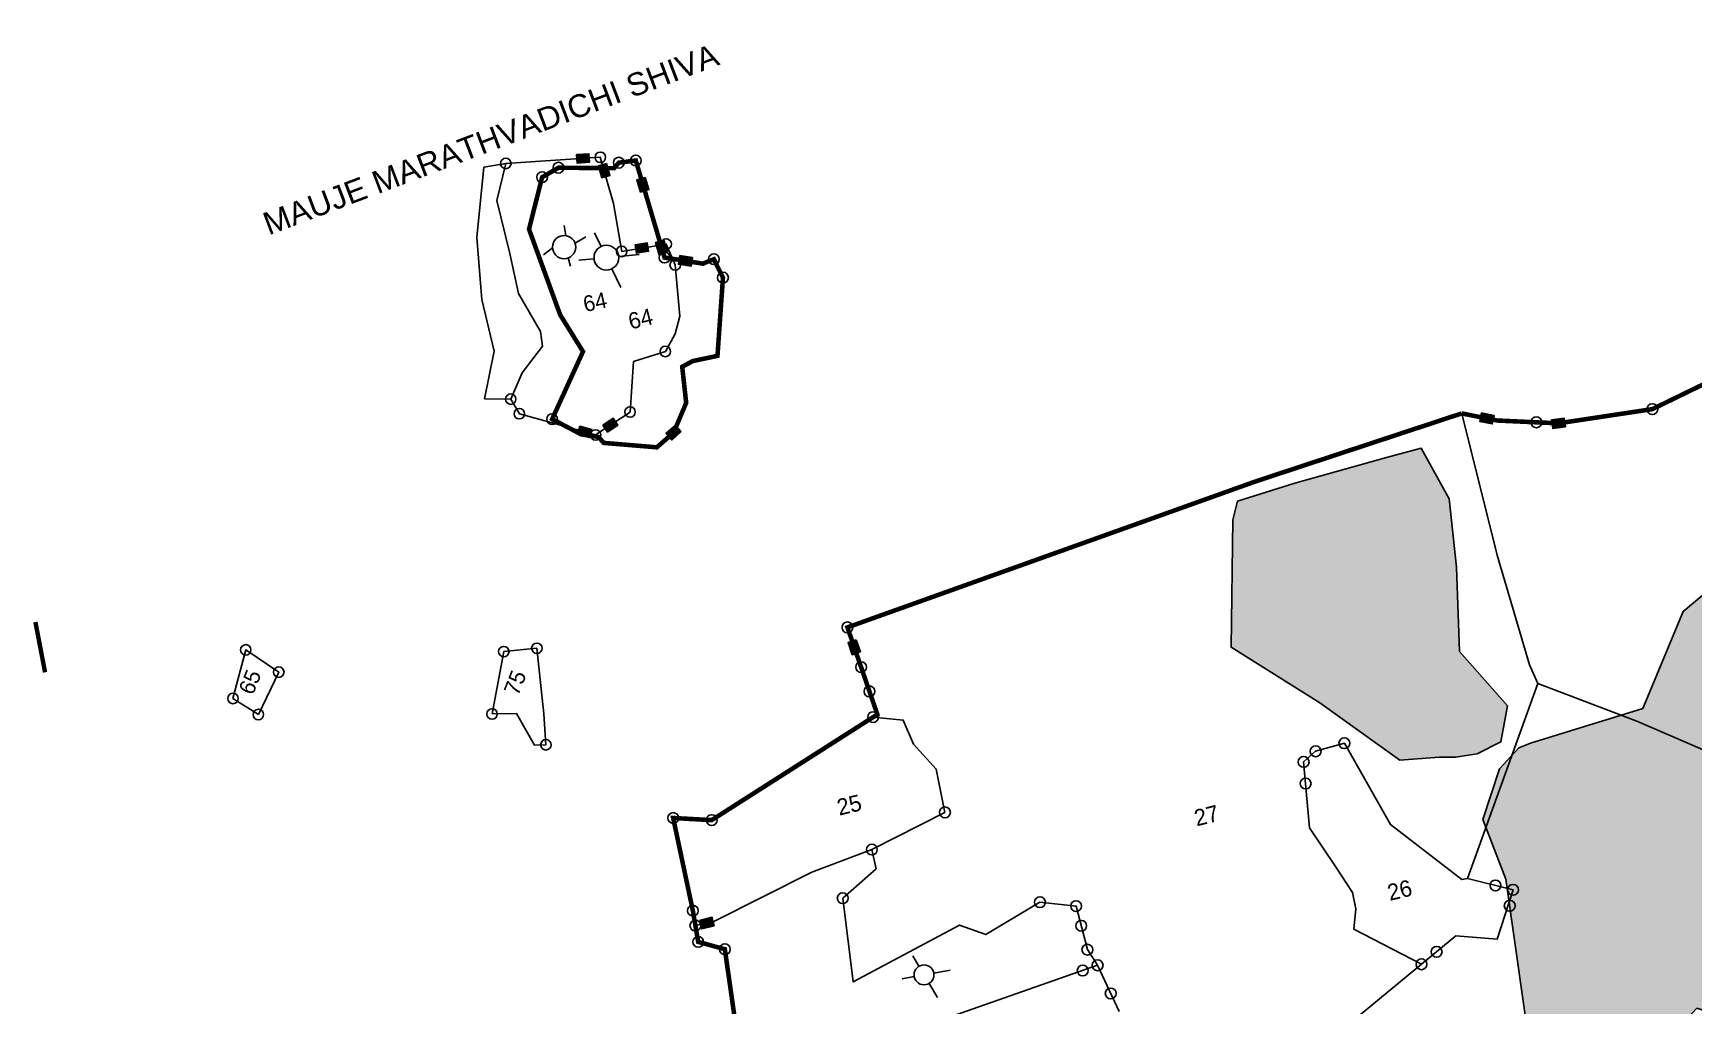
# Model space of a CAD drawing. Header units: metres. Extents: x 314244 to 319090, y 1897847 to 1902845.
# Drawn here: x 316257 to 317203, y 1898771 to 1899325 of the extents above; entities that cross this region are included whole.
import ezdxf

# ---------------------------------------------------------------- set-up
doc = ezdxf.new("R2010")
doc.units = ezdxf.units.M
doc.header["$MEASUREMENT"] = 0
doc.linetypes.add('DIVIDE', pattern=[1.25, 0.5, -0.25, 0, -0.25, 0, -0.25])
for name, color, linetype in [('OFF', 1, 'Continuous'), ('POLY_HATCH', 12, 'Continuous'), ('POLY_PARCEL', 6, 'Continuous'), ('POLY_WATER', 4, 'Continuous'), ('SYM_STONE', 1, 'Continuous'), ('SYM_WELL', 1, 'Continuous'), ('TEXT_MAPOUT', 7, 'Continuous'), ('TEXT_PARCEL', 7, 'Continuous'), ('V_BOUND_LINE', 7, 'Continuous'), ('V_DIVIDE_LINE', 7, 'DIVIDE')]:
    doc.layers.add(name, color=color, linetype=linetype)
doc.styles.get("Standard").update_dxf_attribs({"font": 'arial.ttf'})
doc.styles.add('TEXT_MAP', font='KRDEV050.TTF')

# ---------------------------------------------------------------- blocks, each defined once
blk = doc.blocks.new('STONESQUAREFILLED')
blk.add_hatch(color=256).paths.add_polyline_path([(0.7, -0.48), (0.7, 0.48), (-0.7, 0.48), (-0.7, -0.48)])
blk.add_lwpolyline([(-0.7, 0.48), (0.7, 0.48), (0.7, -0.48), (-0.7, -0.48)], close=True)
blk = doc.blocks.new('STONE')
blk.add_circle((0, 0), 0.851)
blk = doc.blocks.new('TWOMOTWELL2')
at = {"layer": 'SYM_WELL'}
for points in [[(-0.057, 0.082), (-0.0256, 0.0369)], [(0.057, 0.082), (0.0256, 0.0369)], [(-0.0256, -0.0369), (-0.0685, -0.0985)], [(0.0256, -0.0369), (0.0684, -0.0985)]]:
    blk.add_lwpolyline(points, dxfattribs=at)
blk.add_circle((0, 0), 0.0449, dxfattribs=at)
blk = doc.blocks.new('MOTWELL_2')
at = {"layer": 'SYM_WELL'}
for points in [[(0.48, 1.23), (0.5, 2.39)], [(-1.31, 0.19), (-2.46, -0.38)], [(1.31, 0.18), (2.65, 0.63)], [(0.21, -1.31), (0.25, -2.27)]]:
    blk.add_lwpolyline(points, dxfattribs=at)
blk.add_circle((0, 0), 1.32, dxfattribs=at)

msp = doc.modelspace()

# ---------------------------------------------------------------- hatches: boundary and pattern name
at = {"layer": 'POLY_HATCH'}
h = msp.add_hatch(dxfattribs=at)
h.set_pattern_fill('ZIGZAG', color=256, scale=5.181519, angle=13.80926, style=0)
h.set_pattern_definition([(13.80926, (316196.78, 1897551.823), (12.049036, 19.90258), [16.45132, -16.45132]), (103.80926, (316212.756, 1897555.75), (-19.90258, 12.049036), [16.45132, -16.45132])])
h.paths.add_polyline_path([(317980.22, 1899005.29), (318012.67, 1899068.39), (317988.17, 1899121.12), (317992.41, 1899140.94), (318016.43, 1899174.1), (318012.91, 1899185.96), (318003.21, 1899222.95), (318056.99, 1899263.42), (318081.1, 1899315.99), (318090.76, 1899333.51), (318115.23, 1899340.13), (318178.39, 1899302.95), (318247.21, 1899316.84), (318258.42, 1899362.6), (318295.81, 1899383.35), (318264.71, 1899416.19), (318238.48, 1899440.38), (318219.16, 1899435.35), (318188.48, 1899417.42), (318168.99, 1899404.15), (318144.81, 1899409.97), (318132.49, 1899412.13), (318120.35, 1899453.74), (318078.64, 1899451.69), (318026.84, 1899417.08), (318010.5, 1899372.03), (317973.78, 1899375.31), (317958.05, 1899350.11), (317961.1, 1899310.92), (317932.98, 1899264.58), (317925.71, 1899222.74), (317950.77, 1899179.46), (317941.71, 1899167.85), (317909.12, 1899180.49), (317884.57, 1899140.04), (317889.6, 1899106.85), (317843.71, 1899051.14), (317830.95, 1899003.56), (317847.75, 1898963.26), (317884.98, 1898931.73), (317876.18, 1898913.92), (317846.32, 1898874.67), (317846.92, 1898844.15), (317888.59, 1898814.96), (317858.19, 1898788.09), (317868.35, 1898713.61), (317908.16, 1898666.45), (317913.54, 1898647.11), (317919.46, 1898615.4), (317911.58, 1898570.91), (317852.59, 1898558.29), (317808.22, 1898511.71), (317810.61, 1898484.13), (317773.81, 1898478.22), (317757.68, 1898469.87), (317739.91, 1898427.33), (317745.96, 1898392.51), (317755.13, 1898362.85), (317714.2, 1898358.42), (317680.92, 1898348.37), (317669.36, 1898306.1), (317621.4, 1898314.96), (317580.96, 1898288.12), (317572.75, 1898334.3), (317531.06, 1898358.47), (317479.35, 1898321.35), (317463.24, 1898284.85), (317428.45, 1898298.83), (317399.43, 1898284.18), (317365.73, 1898311.57), (317373.17, 1898355.33), (317358.03, 1898373.52), (317334.11, 1898407.06), (317291.55, 1898401.61), (317265.84, 1898365.88), (317241.05, 1898402.96), (317184.74, 1898427.93), (317131.04, 1898409.09), (317074.29, 1898366.98), (317063.6, 1898387.51), (317017.94, 1898381.92), (316995.57, 1898335.12), (317006.31, 1898258.28), (317028.16, 1898222.97), (317054.58, 1898220.07), (317064.51, 1898161.81), (317082.59, 1898141.85), (317164.54, 1898137.58), (317200.52, 1898157.06), (317206.57, 1898182), (317201.78, 1898218.56), (317198.93, 1898247.22), (317226.15, 1898256), (317248.33, 1898242.58), (317259.61, 1898222.29), (317267.63, 1898190.59), (317301.62, 1898207.57), (317321.61, 1898220.62), (317373.7, 1898210.27), (317386.51, 1898201.53), (317427.2, 1898217.16), (317481.34, 1898203.56), (317524.39, 1898219.77), (317560.25, 1898214.19), (317589.58, 1898199.5), (317645.64, 1898218.91), (317694.78, 1898210.34), (317759.82, 1898254.48), (317818.91, 1898292.16), (317852.21, 1898307.23), (317861.65, 1898337.72), (317904.48, 1898370.15), (317937.04, 1898418.83), (318001.76, 1898459.14), (318025.8, 1898517), (318086.44, 1898568.83), (318071.1, 1898578.78), (318044.46, 1898632.81), (318037.92, 1898671.78), (318058.27, 1898714.95), (318014.57, 1898756.9), (318012.84, 1898786.16), (318023.94, 1898807.67), (317986.55, 1898853.6), (317982.32, 1898897.99), (318016.97, 1898942.24)])
h.paths.add_polyline_path([(317378.01, 1899343.37), (317373.22, 1899366.02), (317398.54, 1899391.46), (317468.58, 1899435.58), (317460.19, 1899466.57), (317481.49, 1899483.34), (317516.88, 1899486.65), (317534.7, 1899536.39), (317593.03, 1899559.18), (317607.2, 1899604.94), (317602.08, 1899635.2), (317644.7, 1899634.14), (317662.11, 1899673.01), (317665.37, 1899713.02), (317723.35, 1899737.26), (317736.81, 1899785.92), (317728.8, 1899821.62), (317779.3, 1899876.31), (317786.5, 1899906.52), (317882.5, 1899913.97), (317903.83, 1899936.9), (317918.08, 1899919.65), (317918.55, 1899902.08), (317913.53, 1899875.48), (317920.82, 1899842.68), (317907.88, 1899829.51), (317887.65, 1899808.39), (317881.51, 1899773.83), (317903.94, 1899717.08), (317954.4, 1899684.13), (318022.44, 1899686.25), (318139.1, 1899691.09), (318193.82, 1899716.07), (318235.1, 1899739.29), (318259.01, 1899705.89), (318291.97, 1899720.58), (318319.37, 1899753.04), (318315.47, 1899795.76), (318348.07, 1899792.4), (318417.69, 1899794.56), (318473.35, 1899833.97), (318489.48, 1899873.23), (318523.51, 1899873.82), (318555.54, 1899931.35), (318569.86, 1899943.84), (318624.01, 1899960.14), (318635.91, 1900001.96), (318665.1, 1899992.98), (318700.09, 1900018.93), (318702.84, 1900034.57), (318745.34, 1900034.84), (318789.11, 1900064.15), (318791.48, 1900071.4), (318816.03, 1900076.69), (318861.14, 1900095.47), (318878.73, 1900120.76), (318795.53, 1900111.2), (318776.47, 1900113.09), (318738.37, 1900085.18), (318694.2, 1900091.68), (318676.26, 1900089.06), (318644.28, 1900041.11), (318608.54, 1900037.71), (318571.54, 1900005.28), (318527.91, 1900004.73), (318506.4, 1899962.95), (318466.59, 1899932.22), (318424.17, 1899887.69), (318407.08, 1899886.48), (318403.37, 1899908.9), (318377.13, 1899913.22), (318374.12, 1899935.22), (318397.87, 1900004.48), (318432.96, 1900054.39), (318466.44, 1900120.65), (318487.26, 1900135.94), (318495.5, 1900178.05), (318532.52, 1900215.27), (318528.7, 1900277.16), (318539.71, 1900307.98), (318579.46, 1900324.33), (318567.08, 1900399.07), (318599.04, 1900442.23), (318568.02, 1900483.07), (318546.58, 1900519.08), (318543.23, 1900559.54), (318505.1, 1900590.26), (318495.59, 1900641.17), (318443.4, 1900685.18), (318428.31, 1900753.87), (318360.96, 1900783.98), (318326.01, 1900831.03), (318275.85, 1900822.89), (318230.06, 1900845.74), (318224.17, 1900823.35), (318219.01, 1900773.62), (318211.45, 1900758), (318243.14, 1900738.86), (318251.03, 1900704.31), (318247.64, 1900671.76), (318281.31, 1900654.31), (318288.97, 1900630.47), (318278.79, 1900596.25), (318306.51, 1900573.75), (318315.57, 1900549.06), (318300.53, 1900500.48), (318327.27, 1900447.82), (318325, 1900415.56), (318289.13, 1900366.65), (318305.4, 1900324.58), (318309.9, 1900289.19), (318283.93, 1900260.67), (318276.93, 1900242.8), (318270.04, 1900185.46), (318245.18, 1900152.43), (318260.1, 1900108.83), (318254.42, 1900070.93), (318242.88, 1900047.16), (318262.94, 1900016.78), (318256.15, 1899983.41), (318253.04, 1899949.73), (318280.39, 1899909.19), (318276.46, 1899883.69), (318250.54, 1899864.76), (318244.82, 1899817.28), (318220.82, 1899785.66), (318167.46, 1899756.39), (318161.18, 1899774.59), (318125.15, 1899767.53), (318050.04, 1899770.6), (318001.4, 1899785.57), (317987.49, 1899800.7), (317987.53, 1899841.99), (317967.73, 1899866.44), (317970.44, 1899935.92), (317957.49, 1899976.41), (317962.7, 1900035.73), (317940.57, 1900045.24), (317907.63, 1900035.35), (317869.44, 1900051.69), (317836.43, 1900027.43), (317786.31, 1900028.87), (317760.3, 1899990.76), (317725.57, 1899958.89), (317695.84, 1899911.5), (317653.51, 1899886.14), (317643.21, 1899823.18), (317609.07, 1899798.63), (317577, 1899794.94), (317571.58, 1899751.12), (317559.74, 1899723.68), (317503.88, 1899704.57), (317506.66, 1899661.57), (317478.13, 1899628.83), (317446, 1899610.77), (317439.19, 1899572.6), (317382.16, 1899543.62), (317380.2, 1899515.02), (317360.97, 1899478.58), (317312.63, 1899433.79), (317321.01, 1899382.6), (317280.24, 1899326.51), (317302.04, 1899276.83), (317305.44, 1899245.95), (317295.83, 1899214.27), (317306.99, 1899151.8), (317321.33, 1899137.37), (317378.58, 1899119.14), (317415.74, 1899094.77), (317467.73, 1899081.77), (317477.19, 1899168.65), (317445.97, 1899204.79), (317453.7, 1899270.5), (317446.02, 1899298.59), (317404.27, 1899333.68)])
h.paths.add_polyline_path([(318317.65, 1899916.33), (318305.57, 1899937.46), (318306.7, 1899967.56), (318312.16, 1899985.24), (318313.43, 1900013.33), (318305.42, 1900032.61), (318301.28, 1900056.1), (318305.18, 1900066.86), (318314.51, 1900088.76), (318304.61, 1900115.74), (318297.39, 1900138.47), (318308.99, 1900151.13), (318319.76, 1900147.24), (318321.27, 1900141.08), (318324.33, 1900135.29), (318333.53, 1900124.48), (318337.26, 1900095.99), (318354.09, 1900067.44), (318349.76, 1900045.14), (318340.45, 1900029.78), (318341.89, 1900003.99), (318346.73, 1899964.33), (318338.62, 1899957.43), (318329.66, 1899933.99)], flags=16)
h.paths.add_polyline_path([(318409.31, 1900315.16), (318404.35, 1900328.65), (318393.26, 1900347.17), (318372.94, 1900380.76), (318390.83, 1900410.29), (318389.42, 1900442.63), (318382.2, 1900465.36), (318355.55, 1900496.68), (318361.21, 1900510.86), (318365.51, 1900526.62), (318366.37, 1900549.71), (318361.47, 1900576.28), (318350.38, 1900594.8), (318330.8, 1900607.96), (318331.23, 1900619.5), (318333.96, 1900628.34), (318339.05, 1900647.56), (318326.82, 1900670.7), (318316.11, 1900687.68), (318300.74, 1900696.97), (318306.21, 1900714.66), (318298.58, 1900732.39), (318280.18, 1900754.01), (318259.08, 1900773.33), (318261.46, 1900790.26), (318277.96, 1900775.15), (318283.35, 1900774.4), (318297.22, 1900777.81), (318319.19, 1900781.57), (318317.22, 1900769.65), (318304.47, 1900761.61), (318304.8, 1900746.99), (318313.21, 1900732.72), (318325.49, 1900722.66), (318337.78, 1900712.61), (318361.26, 1900710.21), (318377.78, 1900702.84), (318361.2, 1900697.13), (318358.44, 1900681.74), (318365.26, 1900654.01), (318384.39, 1900622.76), (318420.15, 1900610.31), (318411.27, 1900606.49), (318404.32, 1900601.52), (318398.1, 1900586.92), (318400.67, 1900556.5), (318412.87, 1900526.82), (318425.91, 1900513.69), (318457.86, 1900510.1), (318479.09, 1900523.49), (318491.02, 1900521.52), (318494.4, 1900501.11), (318505.85, 1900474.51), (318531.54, 1900449.78), (318552.67, 1900437), (318541.5, 1900435.89), (318523.02, 1900437.89), (318498, 1900439.9), (318467.19, 1900438.87), (318444.06, 1900433.18), (318437.03, 1900408.58), (318442.28, 1900373.92), (318438.71, 1900348.53), (318422.83, 1900326.66)], flags=16)
h.paths.add_polyline_path([(317298.67, 1898950.66), (317294.32, 1898958.9), (317309.73, 1898971.99), (317319.13, 1898990.6), (317336.75, 1899008.89), (317347.25, 1899027.76), (317348.64, 1899060.34), (317286.21, 1899050.96), (317226.06, 1899020.02), (317196.73, 1898995.46), (317173.75, 1898940.15), (317109.7, 1898920.22), (317103.01, 1898917.69), (317091.99, 1898905.68), (317082.48, 1898876.82), (317095.74, 1898842.72), (317110.97, 1898734.39), (317183.21, 1898746.27), (317204.42, 1898769.17), (317242.41, 1898756.77), (317281.06, 1898786.99), (317277.31, 1898829.02), (317324.44, 1898833.02), (317357.43, 1898878.02), (317353.19, 1898917.91), (317348.44, 1898947.57), (317404.01, 1898974.87), (317407.42, 1899016.64), (317391.99, 1899060.85), (317361.52, 1899062.25), (317364.07, 1899049.35), (317380.19, 1899035.86), (317390.52, 1899012.8), (317386.84, 1898985.13), (317349.74, 1898965.54), (317322.31, 1898963.45), (317311, 1898947.87)], flags=17)
h.paths.add_polyline_path([(316939.23, 1898974.96), (316989.63, 1898943.33), (317035.34, 1898910.58), (317057.74, 1898912.38), (317067.06, 1898912.35), (317079.41, 1898914.22), (317092.87, 1898921.02), (317096.66, 1898941.55), (317069.27, 1898972.51), (317067.64, 1899020.57), (317063.44, 1899059.63), (317047.33, 1899088.57), (317027.68, 1899083.15), (316975.52, 1899068.53), (316942.79, 1899058.31), (316940.1, 1899047.62)], flags=17)
h.paths.add_polyline_path([(318458.81, 1899743.6), (318520.69, 1899751.12), (318558.02, 1899801.53), (318600.79, 1899812.74), (318628.5, 1899851), (318667.33, 1899866.83), (318695.91, 1899878.75), (318721.68, 1899924.92), (318774.01, 1899937.08), (318775.33, 1899974.44), (318810.97, 1900014.65), (318863.65, 1900031.1), (318905.67, 1900096.63), (318894.96, 1900106.22), (318864.87, 1900083.11), (318846.38, 1900041.53), (318800.4, 1900049.09), (318760.78, 1900002.32), (318744.81, 1899990.65), (318751.51, 1899969.89), (318749.86, 1899949.57), (318737.03, 1899948.43), (318724.7, 1899953.46), (318707.61, 1899957.32), (318693.81, 1899951.92), (318687.1, 1899938.17), (318684.64, 1899915.39), (318678.58, 1899886.69), (318666.92, 1899880.8), (318650.05, 1899879.68), (318629.13, 1899874.54), (318616.73, 1899863.43), (318602.4, 1899843.78), (318589.27, 1899827.45), (318581.91, 1899828.67), (318568.59, 1899825.39), (318549.31, 1899813.6), (318536.17, 1899797.27), (318518.47, 1899766.71), (318490.66, 1899760.88), (318467.87, 1899763.35), (318442.91, 1899758.22), (318442.92, 1899762.25), (318459.11, 1899770.26), (318491.55, 1899776.5), (318492.63, 1899782.66), (318476.33, 1899789.14), (318449.24, 1899808.42), (318405.47, 1899786.88), (318368.28, 1899770.25), (318360.32, 1899751.31), (318362.86, 1899682.93), (318424.22, 1899647.62), (318461.42, 1899677.04), (318459.38, 1899687.14), (318433.8, 1899712.88)])

# ---------------------------------------------------------------- linework, layer by layer
at = {"layer": 'OFF'}
for points in [[(316513.34, 1899248.6), (316525.92, 1899250.77)], [(316513.72, 1899116.69), (316528.73, 1899116.43)]]:
    msp.add_lwpolyline(points, dxfattribs=at)
at = {"layer": 'POLY_HATCH'}
for points in [[(317096.66, 1898941.55), (317069.27, 1898972.51), (317067.64, 1899020.57), (317063.44, 1899059.63), (317047.33, 1899088.57), (317027.68, 1899083.15), (316975.52, 1899068.53), (316942.79, 1899058.31)], [(316942.79, 1899058.31), (316940.1, 1899047.62), (316939.23, 1898974.96), (316989.63, 1898943.33), (317035.34, 1898910.58)], [(317082.48, 1898876.82), (317095.74, 1898842.72), (317110.97, 1898734.39), (317183.21, 1898746.27), (317204.42, 1898769.17), (317242.41, 1898756.77), (317281.06, 1898786.99), (317277.31, 1898829.02), (317324.44, 1898833.02), (317357.43, 1898878.02), (317353.19, 1898917.91), (317348.44, 1898947.57), (317404.01, 1898974.87), (317407.42, 1899016.64), (317391.99, 1899060.85), (317361.38, 1899062.26)], [(317348.64, 1899060.34), (317286.21, 1899050.96), (317226.06, 1899020.02), (317196.73, 1898995.46), (317173.75, 1898940.15), (317109.7, 1898920.22)], [(317096.66, 1898941.55), (317092.87, 1898921.02), (317079.41, 1898914.22), (317067.06, 1898912.35), (317057.74, 1898912.38), (317035.34, 1898910.58)], [(317082.48, 1898876.82), (317091.99, 1898905.68), (317103.01, 1898917.69), (317109.7, 1898920.22)]]:
    msp.add_lwpolyline(points, dxfattribs=at)
at = {"layer": 'POLY_PARCEL'}
for points in [[(316528.73, 1899116.43), (316533.64, 1899108.1), (316577.08, 1899096.03), (316596.72, 1899109.08), (316598.75, 1899137.82), (316616.82, 1899143.6), (316622.49, 1899153.67), (316625.03, 1899163.76), (316622.45, 1899192.91), (316617.29, 1899204.83), (316591.93, 1899200.62), (316587.31, 1899227.94), (316579.76, 1899254.29), (316525.92, 1899250.77)], [(317070.54, 1899108.3), (317090.68, 1899027.48), (317109.18, 1898964.97), (317113.95, 1898954.37)], [(317113.95, 1898954.37), (317073.87, 1898843.09)], [(317113.95, 1898954.37), (317170.33, 1898932.94), (317294.96, 1898879.11), (317329.95, 1898837.27)], [(316734.47, 1898859.69), (316776.12, 1898880.86), (316771.11, 1898905.58), (316758.2, 1898919.72), (316752.39, 1898933.47), (316735.19, 1898935.15)], [(317073.87, 1898843.09), (317070.63, 1898842.6), (317030.02, 1898873.9), (317003.66, 1898920.3), (316987.29, 1898915.68), (316980.47, 1898909.63), (316983.82, 1898872.04), (316998.59, 1898850.05), (317008.26, 1898835.26), (317010.28, 1898825.81), (317009.06, 1898814.21), (317047.6, 1898794.25)], [(316734.47, 1898859.69), (316700.23, 1898846.7), (316644.51, 1898818.6), (316633.93, 1898816.36)], [(316863.1, 1898793.71), (316857.27, 1898802.6), (316850.86, 1898827.43), (316830.23, 1898829.65), (316799.49, 1898811.16), (316784.47, 1898816.58), (316723.82, 1898784.22), (316717.87, 1898831.93), (316736.86, 1898848.75), (316734.47, 1898859.69)], [(317073.87, 1898843.09), (317099.76, 1898836.72), (317090.79, 1898808.55), (317067.2, 1898810.45), (317047.6, 1898794.25)], [(317047.6, 1898794.25), (316916.05, 1898685.57)]]:
    msp.add_lwpolyline(points, dxfattribs=at)
for points in [[(316384.93, 1898936.63), (316396.6, 1898960.81), (316377.75, 1898973.5), (316370.49, 1898945.8)], [(316518.08, 1898936.95), (316524.78, 1898972.52), (316543.6, 1898974.41), (316547.5, 1898937.03), (316548.77, 1898919.4), (316542.32, 1898919.13), (316531.97, 1898937.14)]]:
    msp.add_lwpolyline(points, close=True, dxfattribs=at)
at = {"layer": 'POLY_WATER'}
for points in [[(316513.34, 1899248.6), (316509.39, 1899208.51), (316512.25, 1899173.17), (316519.24, 1899143.75), (316513.72, 1899116.69)], [(316528.73, 1899116.43), (316535.27, 1899131.37), (316546.85, 1899146.68), (316545.7, 1899154.96), (316533.17, 1899176.72), (316528.18, 1899199.5), (316520.85, 1899229.71), (316525.92, 1899250.77)], [(316863.1, 1898793.71), (316685.08, 1898731.19), (316674.21, 1898726.1)], [(316875.38, 1898767.28), (316863.1, 1898793.71)]]:
    msp.add_lwpolyline(points, dxfattribs=at)
at = {"layer": 'V_BOUND_LINE', "const_width": 2.59}
msp.add_lwpolyline([(316552.32, 1899105.03), (316568.87, 1899096.35), (316578.74, 1899094.85), (316581.7, 1899091.49), (316611.98, 1899088.96), (316621.55, 1899097.36), (316628.68, 1899114.32), (316626.42, 1899134.86), (316632.34, 1899138.11), (316646.51, 1899141.1), (316649.64, 1899185.69), (316644.44, 1899196.18), (316638.18, 1899193.66), (316616.36, 1899197.13), (316599.97, 1899252.45), (316590.28, 1899251.21), (316587.61, 1899248.1), (316555.93, 1899248.33), (316546.61, 1899242.93), (316539.14, 1899213.3), (316556.87, 1899164.52), (316569.89, 1899143.52)], close=True, dxfattribs=at)
for points in [[(317070.54, 1899108.3), (317090.77, 1899104.23), (317125.64, 1899102.65), (317179.14, 1899110.73), (317224.94, 1899133.02), (317284.84, 1899141.12)], [(316735.19, 1898935.15), (316737.61, 1898936.69), (316720.55, 1898986.32), (316952.98, 1899069.48), (317070.54, 1899108.3)], [(316633.93, 1898816.36), (316632.48, 1898824.83), (316621.27, 1898877.66), (316643.23, 1898876.44), (316735.19, 1898935.15)], [(316674.21, 1898726.1), (316666.58, 1898730.2), (316659.65, 1898740.4), (316650.71, 1898802.84), (316635.53, 1898807.05), (316633.93, 1898816.36)]]:
    msp.add_lwpolyline(points, dxfattribs=at)
at = {"layer": 'V_DIVIDE_LINE', "ltscale": 10, "const_width": 2.51}
msp.add_lwpolyline([(316257.92, 1898989.37), (316263.43, 1898960.69), (316263.43, 1898960.69)], dxfattribs=at)

# ---------------------------------------------------------------- block references
at = {"layer": 'SYM_STONE'}
for name, p, xscale, yscale, zscale, rotation in [('STONE', (316579.76, 1899254.29), 3.515807299171967, 3.515807299171967, 3.515807299171967, 12.06878944985248), ('STONE', (316525.92, 1899250.77), 3.515807299171967, 3.515807299171967, 3.515807299171967, 12.06878944985248), ('STONESQUAREFILLED', (316569.87, 1899253.64), 5.022581855959953, 5.022581855959953, 5.022581855959953, 3.744344227907721), ('STONESQUAREFILLED', (316581.95, 1899246.66), 5.022581855959953, 5.022581855959953, 5.022581855959953, 285.9820299827946), ('STONE', (316591.93, 1899200.62), 3.515807299171967, 3.515807299171967, 3.515807299171967, 12.06878944985248), ('STONESQUAREFILLED', (316603.42, 1899202.53), 5.022581855959952, 5.022581855959952, 5.022581855959952, 9.41780236730969), ('STONE', (316616.36, 1899197.13), 3.627062953064763, 3.627062953064763, 3.627062953064763, 13.80925698657685), ('STONE', (316617.29, 1899204.83), 3.515807299171967, 3.515807299171967, 3.515807299171967, 12.06878944985248), ('STONE', (316622.45, 1899192.91), 3.515807299171967, 3.515807299171967, 3.515807299171967, 12.06878944985248), ('STONE', (316616.82, 1899143.6), 3.515807299171967, 3.515807299171967, 3.515807299171967, 12.06878944985248), ('STONE', (316528.73, 1899116.43), 3.515807299171967, 3.515807299171967, 3.515807299171967, 12.06878944985248), ('STONE', (316533.64, 1899108.1), 3.515807299171967, 3.515807299171967, 3.515807299171967, 12.06878944985248), ('STONESQUAREFILLED', (316585.47, 1899101.6), 5.022581855959953, 5.022581855959953, 5.022581855959953, 33.61642537353713), ('STONE', (316596.72, 1899109.08), 3.515807299171967, 3.515807299171967, 3.515807299171967, 12.06878944985248), ('STONESQUAREFILLED', (317084.89, 1899105.41), 5.181518504378234, 5.181518504378234, 5.181518504378234, 348.6227951887172), ('STONE', (317113.08, 1899103.22), 3.627062953064763, 3.627062953064763, 3.627062953064763, 13.80925698657685), ('STONESQUAREFILLED', (317125.64, 1899102.65), 5.181518504378233, 5.181518504378233, 5.181518504378233, 8.584580350361831), ('STONE', (317179.14, 1899110.73), 3.627062953064763, 3.627062953064763, 3.627062953064763, 13.80925698657685), ('STONESQUAREFILLED', (316570.84, 1899097.76), 5.022581855959953, 5.022581855959953, 5.022581855959953, 344.4694750735932), ('STONE', (316577.08, 1899096.03), 3.515807299171967, 3.515807299171967, 3.515807299171967, 12.06878944985248), ('STONE', (316720.55, 1898986.32), 3.627062953064763, 3.627062953064763, 3.627062953064763, 13.80925698657685), ('STONE', (316377.75, 1898973.5), 3.515807299171967, 3.515807299171967, 3.515807299171967, 12.06878944985248), ('STONE', (316524.78, 1898972.52), 3.515807299171967, 3.515807299171967, 3.515807299171967, 12.06878944985248), ('STONE', (316543.6, 1898974.41), 3.515807299171967, 3.515807299171967, 3.515807299171967, 12.06878944985248), ('STONESQUAREFILLED', (316724.44, 1898975), 5.181518504378234, 5.181518504378234, 5.181518504378234, 288.972084055519), ('STONE', (316396.6, 1898960.81), 3.515807299171967, 3.515807299171967, 3.515807299171967, 12.06878944985248), ('STONE', (316728.35, 1898963.64), 3.627062953064763, 3.627062953064763, 3.627062953064763, 13.80925698657685), ('STONE', (316370.49, 1898945.8), 3.515807299171967, 3.515807299171967, 3.515807299171967, 12.06878944985248), ('STONE', (316733.09, 1898949.85), 3.627062953064763, 3.627062953064763, 3.627062953064763, 13.80925698657685), ('STONE', (316384.93, 1898936.63), 3.515807299171967, 3.515807299171967, 3.515807299171967, 12.06878944985248), ('STONE', (316518.08, 1898936.95), 3.515807299171967, 3.515807299171967, 3.515807299171967, 12.06878944985248), ('STONE', (316735.19, 1898935.15), 3.627062953064763, 3.627062953064763, 3.627062953064763, 13.80925698657685), ('STONE', (316548.77, 1898919.4), 3.515807299171967, 3.515807299171967, 3.515807299171967, 12.06878944985248), ('STONE', (316987.29, 1898915.68), 3.627062953064763, 3.627062953064763, 3.627062953064763, 13.80925698657685), ('STONE', (317003.66, 1898920.3), 3.627062953064763, 3.627062953064763, 3.627062953064763, 13.80925698657685), ('STONE', (316980.47, 1898909.63), 3.627062953064763, 3.627062953064763, 3.627062953064763, 13.80925698657685), ('STONE', (316981.57, 1898897.31), 3.627062953064763, 3.627062953064763, 3.627062953064763, 13.80925698657685), ('STONE', (316621.27, 1898877.66), 3.627062953064763, 3.627062953064763, 3.627062953064763, 13.80925698657685), ('STONE', (316643.23, 1898876.44), 3.627062953064763, 3.627062953064763, 3.627062953064763, 13.80925698657685), ('STONE', (316776.12, 1898880.86), 3.627062953064763, 3.627062953064763, 3.627062953064763, 13.80925698657685), ('STONE', (316734.47, 1898859.69), 3.627062953064763, 3.627062953064763, 3.627062953064763, 13.80925698657685), ('STONE', (317089.75, 1898839.18), 3.627062953064763, 3.627062953064763, 3.627062953064763, 13.80925698657685), ('STONE', (316717.87, 1898831.93), 3.627062953064763, 3.627062953064763, 3.627062953064763, 13.80925698657685), ('STONE', (316830.23, 1898829.65), 3.627062953064763, 3.627062953064763, 3.627062953064763, 13.80925698657685), ('STONE', (316850.86, 1898827.43), 3.627062953064763, 3.627062953064763, 3.627062953064763, 13.80925698657685), ('STONE', (317097.86, 1898827.63), 3.627062953064763, 3.627062953064763, 3.627062953064763, 13.80925698657685), ('STONE', (317099.76, 1898836.72), 3.627062953064763, 3.627062953064763, 3.627062953064763, 13.80925698657685), ('STONE', (316632.48, 1898824.83), 3.627062953064763, 3.627062953064763, 3.627062953064763, 13.80925698657685), ('STONE', (316633.93, 1898816.36), 3.627062953064763, 3.627062953064763, 3.627062953064763, 13.80925698657685), ('STONESQUAREFILLED', (316640.45, 1898817.74), 5.181518504378234, 5.181518504378234, 5.181518504378234, 14.65502386023549), ('STONE', (316853.75, 1898816.21), 3.627062953064763, 3.627062953064763, 3.627062953064763, 13.80925698657685), ('STONE', (316635.53, 1898807.05), 3.627062953064763, 3.627062953064763, 3.627062953064763, 13.80925698657685), ('STONE', (316650.71, 1898802.84), 3.627062953064763, 3.627062953064763, 3.627062953064763, 13.80925698657685), ('STONE', (316857.27, 1898802.6), 3.627062953064763, 3.627062953064763, 3.627062953064763, 13.80925698657685), ('STONE', (317056.24, 1898801.39), 3.627062953064763, 3.627062953064763, 3.627062953064763, 13.80925698657685), ('STONE', (316854.58, 1898790.72), 3.627062953064763, 3.627062953064763, 3.627062953064763, 13.80925698657685), ('STONE', (316863.1, 1898793.71), 3.627062953064763, 3.627062953064763, 3.627062953064763, 13.80925698657685), ('STONE', (317047.6, 1898794.25), 3.627062953064763, 3.627062953064763, 3.627062953064763, 13.80925698657685), ('STONE', (316870.56, 1898777.65), 3.627062953064763, 3.627062953064763, 3.627062953064763, 13.80925698657685)]:
    msp.add_blockref(name, p, dxfattribs=dict(at, xscale=xscale, yscale=yscale, zscale=zscale, rotation=rotation))
at = {"layer": 'SYM_STONE', "ltscale": 10}
for name, p, xscale, yscale, zscale, rotation in [('STONE', (316555.93, 1899248.33), 3.627062953064763, 3.627062953064763, 3.627062953064763, 13.80925698657685), ('STONE', (316590.28, 1899251.21), 3.627062953064763, 3.627062953064763, 3.627062953064763, 13.80925698657685), ('STONE', (316599.97, 1899252.45), 3.627062953064763, 3.627062953064763, 3.627062953064763, 13.80925698657685), ('STONE', (316546.61, 1899242.93), 3.627062953064763, 3.627062953064763, 3.627062953064763, 13.80925698657685), ('STONESQUAREFILLED', (316604.05, 1899238.67), 5.181518504378234, 5.181518504378234, 5.181518504378234, 286.4962068347614), ('STONESQUAREFILLED', (316614.65, 1899202.91), 5.181518504378233, 5.181518504378233, 5.181518504378233, 106.4962068347613), ('STONESQUAREFILLED', (316628.24, 1899195.24), 5.181518504378233, 5.181518504378233, 5.181518504378233, 350.9786005210809), ('STONE', (316644.44, 1899196.18), 3.627062953064763, 3.627062953064763, 3.627062953064763, 13.80925698657685), ('STONE', (316649.64, 1899185.69), 3.627062953064763, 3.627062953064763, 3.627062953064763, 13.80925698657685), ('STONE', (316552.32, 1899105.03), 3.627062953064763, 3.627062953064763, 3.627062953064763, 13.80925698657685), ('STONESQUAREFILLED', (316621.55, 1899097.36), 5.181518504378233, 5.181518504378233, 5.181518504378233, 221.2852960248306)]:
    msp.add_blockref(name, p, dxfattribs=dict(at, xscale=xscale, yscale=yscale, zscale=zscale, rotation=rotation))
at = {"layer": 'SYM_WELL', "ltscale": 10}
for p, xscale, yscale, zscale, rotation in [((316583.23, 1899197.07), 157.1170308339126, 157.1170308339126, 157.1170308339126, 60.55340063878186), ((316764.19, 1898788.24), 126.1188446018352, 126.1188446018352, 126.1188446018352, 65.59461520156495)]:
    msp.add_blockref('TWOMOTWELL2', p, dxfattribs=dict(at, xscale=xscale, yscale=yscale, zscale=zscale, rotation=rotation))
at = {"layer": 'TEXT_PARCEL', "xscale": 5.022581855959953, "yscale": 5.022581855959953, "zscale": 5.022581855959953, "rotation": 12.06878944985248}
msp.add_blockref('MOTWELL_2', (316559.13, 1899203.11), dxfattribs=at)

# ---------------------------------------------------------------- texts
at = {"layer": 'TEXT_MAPOUT'}
msp.add_text('MAUJE MARATHVADICHI SHIVA', height=12.9538, rotation=20.74802, dxfattribs=at).set_placement((316390.81, 1899209.69))
at = {"layer": 'TEXT_PARCEL', "style": 'TEXT_MAP'}
for s, height, rotation, p in [('64', 9.041, 12.06879, (316571.08, 1899166)), ('64', 9.327, 13.80926, (316597.04, 1899156.03)), ('65', 9.041, 67.65611, (316381.77, 1898947.25)), ('75', 9.041, 68.34676, (316532.9, 1898946.9)), ('25', 9.327, 13.80926, (316715.93, 1898878.94)), ('27', 9.327, 13.80926, (316919.48, 1898872.88)), ('26', 9.327, 13.80926, (317029.54, 1898830.35))]:
    msp.add_text(s, height=height, rotation=rotation, dxfattribs=at).set_placement(p)

doc.saveas('drawing.dxf')
